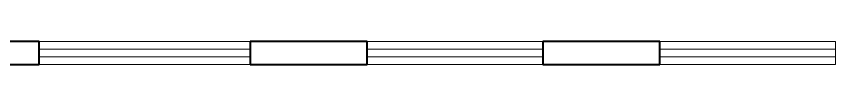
# Model space of a CAD drawing. Extents: x 491024 to 1725648, y 860327 to 1705161.
# Drawn here: x 694136 to 701131, y 1018656 to 1018856 of the extents above; entities that cross this region are included whole.
import ezdxf

# ---------------------------------------------------------------- set-up
doc = ezdxf.new("R2010")
doc.units = 0
doc.header["$LTSCALE"] = 1000
doc.header["$MEASUREMENT"] = 0
doc.layers.add('WALL', color=8, linetype='Continuous', lineweight=40)
doc.layers.add('WINDOW', color=8, linetype='Continuous', lineweight=15)

# ---------------------------------------------------------------- blocks, each defined once
blk = doc.blocks.new('$WINLIB2D$00000001')
at = {"color": 0}
for points in [[(-0.5, 0.5), (-0.5, -0.5)], [(-0.5, 0.5), (0.5, 0.5)], [(0.5, -0.5), (0.5, 0.5)], [(0.5, 0.1667), (-0.5, 0.1667)], [(0.5, -0.1667), (-0.5, -0.1667)], [(-0.5, -0.5), (0.5, -0.5)]]:
    blk.add_lwpolyline(points, dxfattribs=at)
blk = doc.blocks.new('ASDFASDFAHHH')
at = {"layer": 'WALL', "color": 8}
for p, q in [((1333087.7, 983239.4), (1332087.7, 983239.4)), ((1333087.7, 983039.4), (1333087.7, 983239.4)), ((1335887.7, 983239.4), (1334887.7, 983239.4)), ((1334887.7, 983239.4), (1334887.7, 983039.4)), ((1335887.7, 983039.4), (1335887.7, 983239.4)), ((1338387.7, 983239.4), (1337387.7, 983239.4)), ((1337387.7, 983239.4), (1337387.7, 983039.4)), ((1338387.7, 983039.4), (1338387.7, 983239.4)), ((1332087.7, 983039.4), (1333087.7, 983039.4)), ((1334887.7, 983039.4), (1335887.7, 983039.4)), ((1337387.7, 983039.4), (1338387.7, 983039.4))]:
    blk.add_line(p, q, dxfattribs=at)
at = {"layer": 'WINDOW', "color": 8, "yscale": -200, "rotation": 179.9999999999972}
for p, xscale, zscale in [((1333987.7, 983139.4), -1800, -1800), ((1336637.7, 983139.4), 1500, 1500), ((1339137.7, 983139.4), -1500, -1500)]:
    blk.add_blockref('$WINLIB2D$00000001', p, dxfattribs=dict(at, xscale=xscale, zscale=zscale))

msp = doc.modelspace()

# ---------------------------------------------------------------- block references
at = {"layer": 'WALL'}
msp.add_blockref('ASDFASDFAHHH', (-638756.7, 35616.7), dxfattribs=at)

doc.saveas('drawing.dxf')
